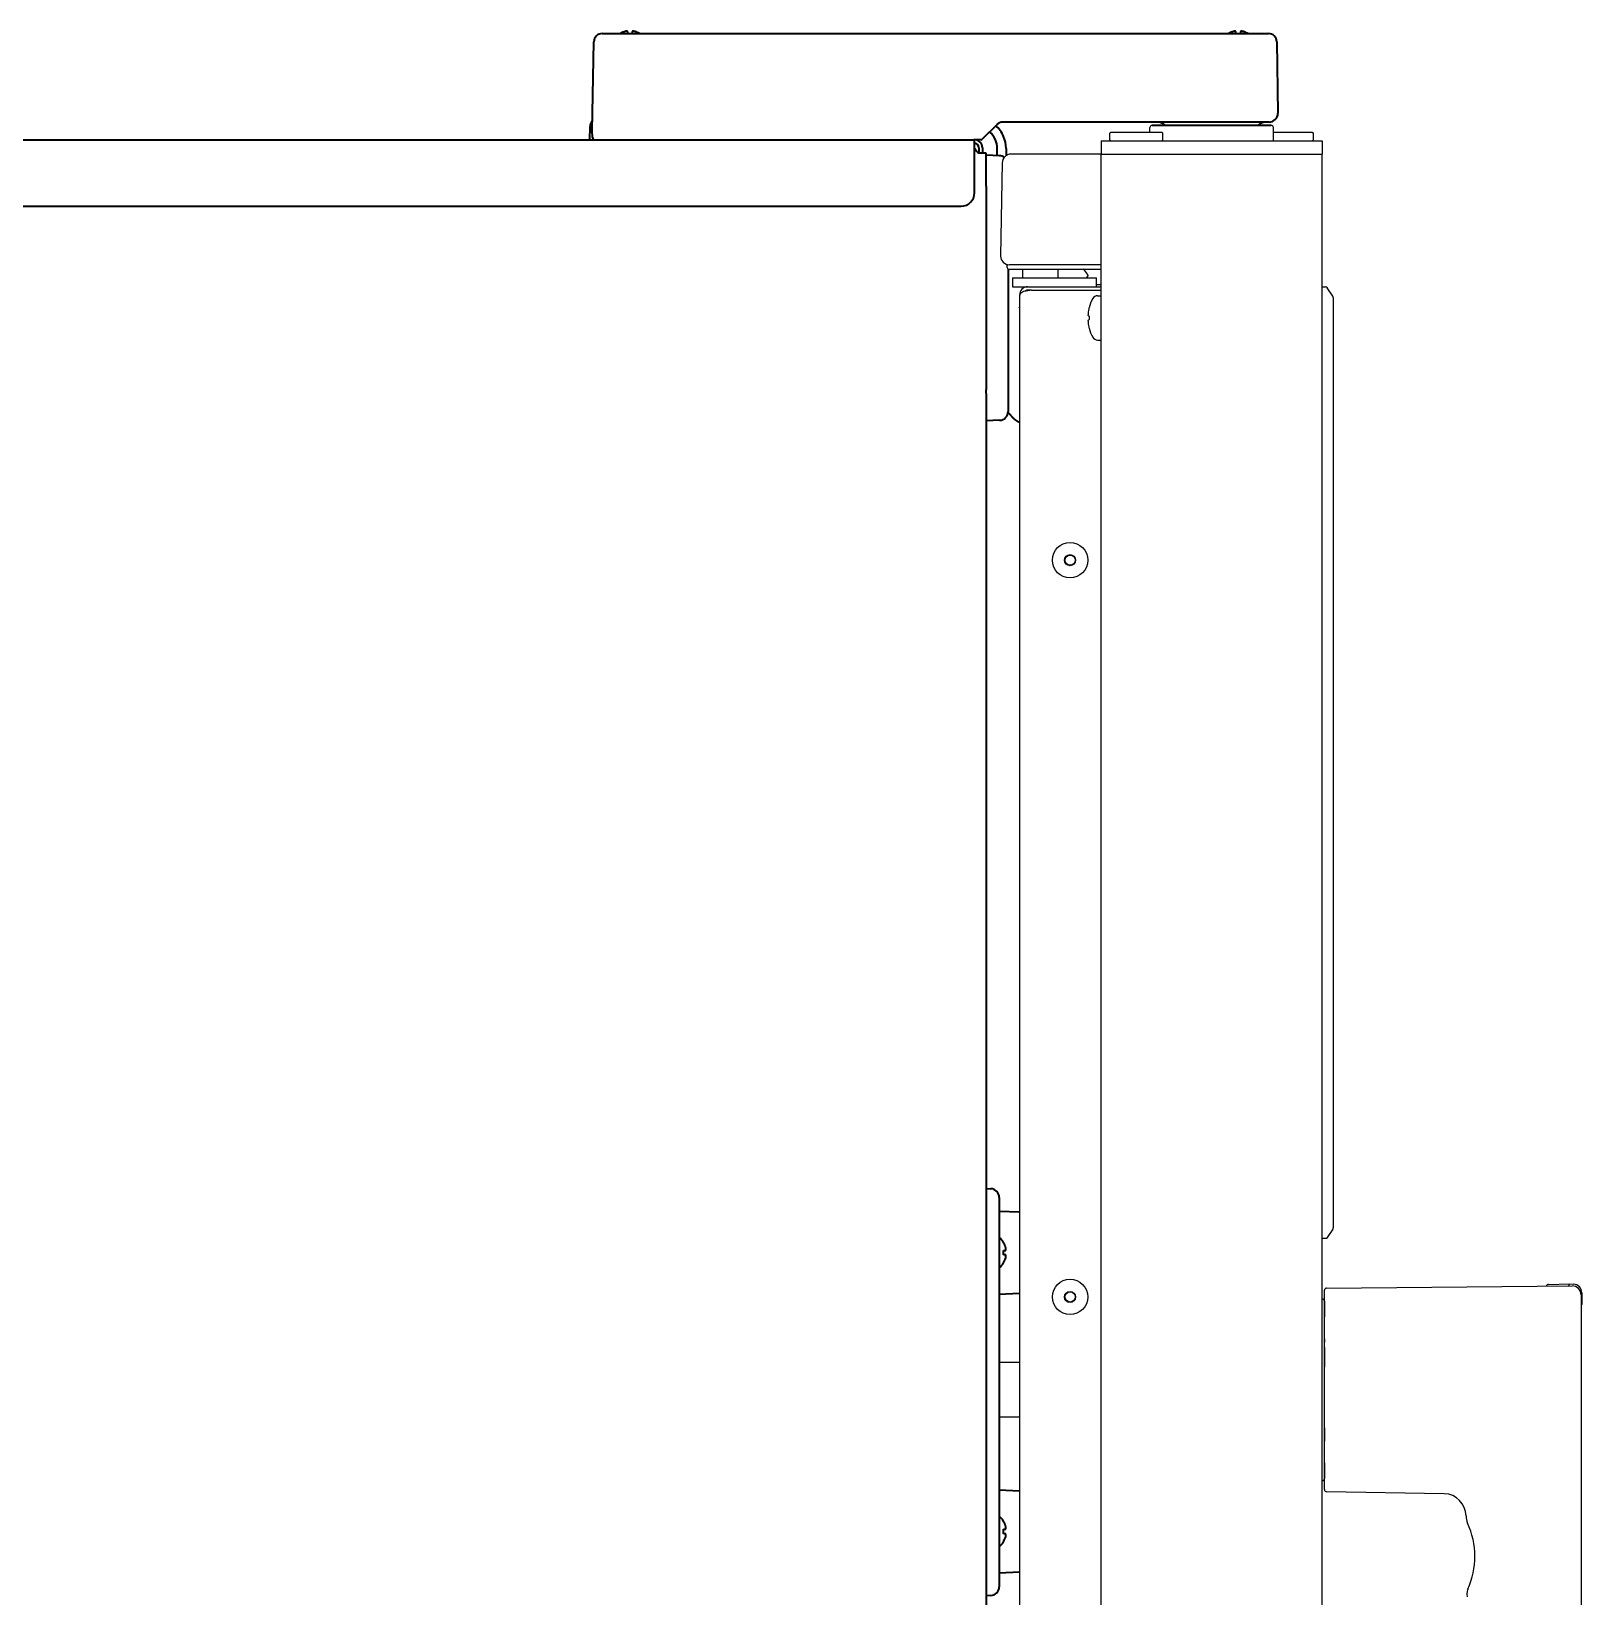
# Model space of a CAD drawing. Extents: x 5997 to 10491, y -672 to 3220.
# Drawn here: x 10140.5 to 10490.9, y 1591.1 to 1944.8 of the extents above; entities that cross this region are included whole.
import ezdxf

# ---------------------------------------------------------------- set-up
doc = ezdxf.new("R2010")
doc.units = 0
doc.header["$LTSCALE"] = 5
doc.layers.add('1', color=7, linetype='CONTINUOUS', true_color=0xffffff)
doc.layers.add('GEOM', color=7, linetype='CONTINUOUS')

msp = doc.modelspace()

# ---------------------------------------------------------------- linework, layer by layer
at = {"layer": '1', "color": 7, "linetype": 'Continuous', "lineweight": 35}
for p, q in [((10267.27, 1922.33), (10267.62, 1942.46)), ((10269.52, 1944.33), (10274.62, 1944.33)), ((10274.62, 1944.33), (10354.46, 1944.33)), ((10354.46, 1944.33), (10358.46, 1944.33)), ((10358.46, 1944.33), (10414.99, 1944.33)), ((10414.99, 1944.33), (10420.09, 1944.33)), ((10421.99, 1942.46), (10422.27, 1926.33)), ((10422.27, 1926.33), (10422.27, 1926.26)), ((10266.72, 1920.33), (10266.78, 1923.36)), ((10267.33, 1920.81), (10267.27, 1922.33)), ((10358.69, 1923.74), (10355.42, 1920.47)), ((10415.27, 1924.33), (10360.1, 1924.33)), ((10415.27, 1924.33), (10360.1, 1924.33)), ((10420.72, 1923.58), (10393.83, 1923.58)), ((10420.27, 1924.33), (10415.27, 1924.33)), ((10420.27, 1924.33), (10415.27, 1924.33)), ((9517.47, 1920.33), (10353.47, 1920.33)), ((10355.07, 1920.33), (10353.49, 1920.33)), ((10353.67, 1918.43), (10353.67, 1920.33)), ((10353.67, 1908.32), (10353.67, 1918.43)), ((10356.27, 1917.33), (10354.47, 1917.33)), ((10354.67, 1918.53), (10354.67, 1917.33)), ((10355.47, 1918.53), (10355.47, 1917.33)), ((10356.27, 1910.67), (10356.27, 1917.33)), ((10358.8, 1916.74), (10358.79, 1918.39)), ((10360.79, 1918.39), (10360.8, 1916.73)), ((10359.34, 1916.72), (10356.27, 1916.83)), ((10356.27, 1909.83), (10356.27, 1910.67)), ((10356.27, 1909.83), (10356.27, 1863.82)), ((9520.47, 1905.33), (10350.67, 1905.33)), ((10361.27, 1891.11), (10361.27, 1863.93)), ((10356.27, 1863.03), (10356.27, 1863.82)), ((10356.27, 1862.99), (10356.27, 1373.93)), ((10361.27, 1863.93), (10361.27, 1858.93)), ((10359.34, 1856.93), (10356.27, 1856.83)), ((10356.27, 1683.33), (10357.34, 1683.29)), ((10359.27, 1681.29), (10359.27, 1676.29)), ((10363.87, 1677.96), (10359.27, 1678.16)), ((10359.27, 1676.29), (10359.27, 1598.36)), ((10360.22, 1671.13), (10360.25, 1671.13)), ((10360.25, 1666.53), (10360.22, 1666.53)), ((10359.27, 1659.49), (10363.87, 1659.69)), ((10363.87, 1614.96), (10359.27, 1615.16)), ((10360.22, 1608.13), (10360.25, 1608.13)), ((10360.25, 1603.53), (10360.22, 1603.53)), ((10359.27, 1598.36), (10359.27, 1593.36)), ((10359.27, 1596.49), (10363.87, 1596.69)), ((10357.34, 1591.36), (10356.27, 1591.33))]:
    msp.add_line(p, q, dxfattribs=at)
for centre, radius, start, end in [((10269.52, 1942.43), 1.9, 90, 179), ((10420.09, 1942.43), 1.9, 1, 90), ((10268.78, 1923.33), 2, 136.9432, 179), ((10420.27, 1926.33), 2, 270, 358), ((10267.83, 1920.83), 0.5, 182, 270), ((10353.79, 1918.36), 5, 23.1679, 48.9128), ((10353.79, 1918.33), 7, 23.2513, 47.9962), ((10360.1, 1922.33), 2, 90, 135), ((10353.79, 1918.33), 7, 0.5, 23.2513), ((10394.82, 1921.33), 3, 48.59, 90), ((10419.72, 1921.33), 3, 90, 131.41), ((10353.67, 1918.53), 1.8, 0, 90), ((10353.67, 1918.53), 1, 0, 90), ((10355.07, 1920.83), 0.5, 270, 315), ((10353.79, 1918.34), 5, 0.5, 23.3516), ((10359.27, 1914.72), 2, 55.6644, 88), ((10359.27, 1858.93), 2, 272, 0), ((10357.27, 1681.29), 2, 0, 88), ((10356.15, 1668.63), 4.8, 31.3459, 49.4581), ((10356.15, 1669.03), 4.8, 310.5418, 328.6074), ((10356.47, 1668.83), 3.78, 0.0035, 7.6041), ((10356.47, 1668.83), 3.78, 352.3959, 359.9965), ((10356.15, 1605.63), 4.8, 31.3459, 49.4581), ((10356.47, 1605.83), 3.78, 0.0035, 7.6041), ((10356.15, 1606.03), 4.8, 310.5418, 328.6074), ((10356.47, 1605.83), 3.78, 352.3959, 359.9965), ((10357.27, 1593.36), 2, 272, 0)]:
    msp.add_arc(centre, radius, start, end, dxfattribs=at)
msp.add_ellipse((10350.67, 1908.32), major_axis=(3, 0), ratio=0.99863, start_param=4.712389, end_param=6.283185, dxfattribs=at)
for points in [[(10274.77, 1944.82), (10274.72, 1944.81), (10274.61, 1944.78), (10274.45, 1944.73), (10274.29, 1944.67), (10274.13, 1944.61), (10273.98, 1944.54), (10273.83, 1944.47), (10273.66, 1944.38), (10273.54, 1944.31), (10273.47, 1944.27)], [(10275.27, 1944.82), (10275.25, 1944.82), (10275.2, 1944.83), (10275.13, 1944.84), (10275.06, 1944.84), (10274.99, 1944.84), (10274.92, 1944.84), (10274.84, 1944.83), (10274.8, 1944.82), (10274.77, 1944.82)], [(10276.77, 1944.82), (10276.75, 1944.83), (10276.7, 1944.83), (10276.62, 1944.84), (10276.55, 1944.84), (10276.48, 1944.84), (10276.41, 1944.84), (10276.34, 1944.83), (10276.3, 1944.82), (10276.27, 1944.82)], [(10276.27, 1944.82), (10276.27, 1944.81), (10276.27, 1944.78), (10276.27, 1944.73), (10276.27, 1944.67), (10276.27, 1944.61), (10276.27, 1944.54), (10276.27, 1944.47), (10276.27, 1944.38), (10276.27, 1944.31), (10276.27, 1944.27)], [(10412.77, 1944.82), (10412.75, 1944.82), (10412.7, 1944.83), (10412.63, 1944.84), (10412.56, 1944.84), (10412.49, 1944.84), (10412.42, 1944.84), (10412.34, 1944.83), (10412.3, 1944.82), (10412.27, 1944.82)], [(10414.27, 1944.82), (10414.25, 1944.83), (10414.2, 1944.83), (10414.12, 1944.84), (10414.05, 1944.84), (10413.98, 1944.84), (10413.91, 1944.84), (10413.84, 1944.83), (10413.8, 1944.82), (10413.77, 1944.82)], [(10413.77, 1944.82), (10413.77, 1944.81), (10413.77, 1944.78), (10413.77, 1944.73), (10413.77, 1944.67), (10413.77, 1944.61), (10413.77, 1944.54), (10413.77, 1944.47), (10413.77, 1944.38), (10413.77, 1944.31), (10413.77, 1944.27)], [(10360.77, 1669.83), (10360.75, 1669.88), (10360.73, 1669.99), (10360.67, 1670.15), (10360.62, 1670.31), (10360.56, 1670.46), (10360.49, 1670.62), (10360.42, 1670.77), (10360.33, 1670.94), (10360.26, 1671.06), (10360.22, 1671.13)], [(10360.77, 1669.33), (10360.77, 1669.35), (10360.78, 1669.4), (10360.78, 1669.47), (10360.78, 1669.54), (10360.78, 1669.61), (10360.78, 1669.68), (10360.78, 1669.75), (10360.77, 1669.8), (10360.77, 1669.83)], [(10360.77, 1668.33), (10360.75, 1668.33), (10360.73, 1668.33), (10360.67, 1668.33), (10360.62, 1668.33), (10360.56, 1668.33), (10360.49, 1668.33), (10360.42, 1668.33), (10360.33, 1668.33), (10360.26, 1668.33), (10360.22, 1668.33)], [(10360.77, 1667.83), (10360.77, 1667.85), (10360.78, 1667.9), (10360.78, 1667.98), (10360.78, 1668.05), (10360.78, 1668.12), (10360.78, 1668.19), (10360.78, 1668.26), (10360.77, 1668.3), (10360.77, 1668.33)], [(10360.77, 1606.83), (10360.75, 1606.88), (10360.73, 1606.99), (10360.67, 1607.15), (10360.62, 1607.31), (10360.56, 1607.46), (10360.49, 1607.62), (10360.42, 1607.77), (10360.33, 1607.94), (10360.26, 1608.06), (10360.22, 1608.13)], [(10360.77, 1606.33), (10360.77, 1606.35), (10360.78, 1606.4), (10360.78, 1606.47), (10360.78, 1606.54), (10360.78, 1606.61), (10360.78, 1606.68), (10360.78, 1606.75), (10360.77, 1606.8), (10360.77, 1606.83)], [(10360.77, 1605.33), (10360.75, 1605.33), (10360.73, 1605.33), (10360.67, 1605.33), (10360.62, 1605.33), (10360.56, 1605.33), (10360.49, 1605.33), (10360.42, 1605.33), (10360.33, 1605.33), (10360.26, 1605.33), (10360.22, 1605.33)], [(10360.77, 1604.83), (10360.77, 1604.85), (10360.78, 1604.9), (10360.78, 1604.98), (10360.78, 1605.05), (10360.78, 1605.12), (10360.78, 1605.19), (10360.78, 1605.26), (10360.77, 1605.3), (10360.77, 1605.33)]]:
    msp.add_open_spline(points, degree=3, dxfattribs=at)
for points, knots in [([(10275.27, 1944.27), (10275.27, 1944.4), (10275.27, 1944.5), (10275.27, 1944.64), (10275.27, 1944.68), (10275.27, 1944.76), (10275.27, 1944.79), (10275.27, 1944.82)], [0, 0, 0, 0, 0.5, 0.5, 0.75, 0.75, 1, 1, 1, 1]), ([(10278.07, 1944.27), (10277.87, 1944.4), (10277.66, 1944.5), (10277.34, 1944.64), (10277.23, 1944.68), (10277, 1944.76), (10276.89, 1944.79), (10276.77, 1944.82)], [0, 0, 0, 0, 0.5, 0.5, 0.75, 0.75, 1, 1, 1, 1]), ([(10412.27, 1944.82), (10412.22, 1944.81), (10412.11, 1944.78), (10411.95, 1944.73), (10411.79, 1944.67), (10411.63, 1944.61), (10411.48, 1944.54), (10411.33, 1944.47), (10411.19, 1944.4), (10411.1, 1944.35), (10411.08, 1944.33)], [0, 0, 0, 0, 0.134115, 0.26823, 0.402345, 0.53646, 0.670575, 0.80469, 0.938805, 1, 1, 1, 1]), ([(10412.77, 1944.27), (10412.77, 1944.4), (10412.77, 1944.5), (10412.77, 1944.64), (10412.77, 1944.68), (10412.77, 1944.76), (10412.77, 1944.79), (10412.77, 1944.82)], [0, 0, 0, 0, 0.5, 0.5, 0.75, 0.75, 1, 1, 1, 1]), ([(10415.57, 1944.27), (10415.37, 1944.4), (10415.16, 1944.5), (10414.84, 1944.64), (10414.73, 1944.68), (10414.5, 1944.76), (10414.39, 1944.79), (10414.27, 1944.82)], [0, 0, 0, 0, 0.5, 0.5, 0.75, 0.75, 1, 1, 1, 1]), ([(10354.47, 1917.33), (10354.39, 1917.44), (10354.31, 1917.56), (10354.14, 1917.79), (10354.06, 1917.91), (10353.89, 1918.12), (10353.81, 1918.23), (10353.7, 1918.36), (10353.67, 1918.39), (10353.64, 1918.42)], [0, 0, 0, 0, 0.300967, 0.300967, 0.601933, 0.601933, 0.9029, 0.9029, 1, 1, 1, 1]), ([(10360.22, 1669.33), (10360.34, 1669.33), (10360.45, 1669.33), (10360.59, 1669.33), (10360.63, 1669.33), (10360.71, 1669.33), (10360.74, 1669.33), (10360.77, 1669.33)], [0, 0, 0, 0, 0.5, 0.5, 0.75, 0.75, 1, 1, 1, 1]), ([(10360.22, 1666.53), (10360.34, 1666.73), (10360.45, 1666.94), (10360.59, 1667.26), (10360.63, 1667.37), (10360.71, 1667.6), (10360.74, 1667.71), (10360.77, 1667.83)], [0, 0, 0, 0, 0.5, 0.5, 0.75, 0.75, 1, 1, 1, 1]), ([(10360.22, 1606.33), (10360.34, 1606.33), (10360.45, 1606.33), (10360.59, 1606.33), (10360.63, 1606.33), (10360.71, 1606.33), (10360.74, 1606.33), (10360.77, 1606.33)], [0, 0, 0, 0, 0.5, 0.5, 0.75, 0.75, 1, 1, 1, 1]), ([(10360.22, 1603.53), (10360.34, 1603.73), (10360.45, 1603.94), (10360.59, 1604.26), (10360.63, 1604.37), (10360.71, 1604.6), (10360.74, 1604.71), (10360.77, 1604.83)], [0, 0, 0, 0, 0.5, 0.5, 0.75, 0.75, 1, 1, 1, 1])]:
    msp.add_open_spline(points, degree=3, knots=knots, dxfattribs=at)
for points, weights in [([(10361.28, 1858.69), (10361.48, 1858.48), (10361.67, 1858.27), (10361.85, 1858.05), (10362.04, 1857.83)], [0.537642493061, 0.538268524972, 0.538987019096, 0.539797975432, 0.54070139398]), ([(10362.04, 1857.83), (10362.42, 1857.41), (10362.85, 1857.04), (10363.34, 1856.73), (10363.87, 1856.48)], [0.54070139398, 0.52575195605, 0.514238139797, 0.506159945223, 0.501517372327])]:
    msp.add_rational_spline(points, weights, degree=4, dxfattribs=at)
at = {"layer": 'GEOM', "color": 7, "linetype": 'Continuous'}
for p, q in [((10384.52, 1922.08), (10384.27, 1921.83)), ((10384.27, 1920.33), (10384.27, 1921.83)), ((10384.52, 1922.08), (10396.02, 1922.08)), ((10393.31, 1922.08), (10393.33, 1923.08)), ((10393.83, 1923.58), (10420.72, 1923.58)), ((10396.02, 1922.08), (10396.27, 1921.83)), ((10396.27, 1920.33), (10396.27, 1921.83)), ((10421.27, 1920.08), (10421.22, 1923.08)), ((10421.24, 1922.08), (10430.02, 1922.08)), ((10430.02, 1922.08), (10430.27, 1921.83)), ((10430.27, 1920.33), (10430.27, 1921.83)), ((10382.27, 1920.08), (10382.27, 1917.08)), ((10382.27, 1920.08), (10432.27, 1920.08)), ((10384.4, 1920.2), (10384.27, 1920.33)), ((10396.02, 1920.08), (10396.27, 1920.33)), ((10430.02, 1920.08), (10430.27, 1920.33)), ((10432.27, 1920.08), (10432.27, 1917.08)), ((10359.92, 1915.11), (10359.56, 1894.11)), ((10361.91, 1917.08), (10361.87, 1917.08)), ((10361.94, 1917.08), (10361.9, 1917.08)), ((10361.93, 1917.08), (10361.91, 1917.08)), ((10361.93, 1917.08), (10361.93, 1917.08)), ((10361.93, 1917.08), (10361.93, 1917.08)), ((10361.94, 1917.08), (10361.93, 1917.08)), ((10361.95, 1917.08), (10361.94, 1917.08)), ((10382.27, 1917.08), (10361.95, 1917.08)), ((10361.95, 1917.08), (10361.95, 1917.08)), ((10382.27, 1400.58), (10382.27, 1917.08)), ((10382.27, 1917.08), (10432.27, 1917.08)), ((10432.27, 1400.58), (10432.27, 1917.08)), ((10359.56, 1894.11), (10359.56, 1894.04)), ((10361.02, 1891.48), (10361.02, 1891.87)), ((10361.42, 1891.08), (10382.27, 1891.08)), ((10382.27, 1892.08), (10361.56, 1892.08)), ((10362.27, 1889.13), (10362.27, 1887.13)), ((10362.27, 1889.13), (10381.27, 1889.13)), ((10364.52, 1891.08), (10364.52, 1889.13)), ((10372.52, 1891.08), (10372.52, 1889.13)), ((10379.27, 1889.73), (10379.27, 1889.53)), ((10381.27, 1887.13), (10381.27, 1889.13)), ((10362.27, 1887.13), (10365.67, 1887.13)), ((10365.12, 1887.04), (10365.12, 1887.13)), ((10365.12, 1886.11), (10365.12, 1886.17)), ((10365.67, 1887.13), (10382.27, 1887.13)), ((10366.57, 1886.33), (10365.67, 1886.33)), ((10366.57, 1886.33), (10382.27, 1886.33)), ((10382.27, 1887.58), (10381.27, 1887.58)), ((10432.27, 1672.08), (10432.27, 1887.08)), ((10432.27, 1887.08), (10433.01, 1887.08)), ((10434.69, 1885), (10433.42, 1886.86)), ((10363.87, 1885.24), (10363.87, 1885.17)), ((10363.87, 1885.24), (10363.88, 1885.24)), ((10363.87, 1885.08), (10363.87, 1447.06)), ((10379.57, 1882.38), (10379.58, 1882.38)), ((10381.48, 1885.08), (10382.27, 1885.08)), ((10434.77, 1884.72), (10434.77, 1674.43)), ((10379.33, 1879.5), (10379.31, 1879.48)), ((10379.58, 1877.78), (10379.57, 1877.78)), ((10381.48, 1875.08), (10382.27, 1875.08)), ((10434.69, 1674.15), (10433.42, 1672.29)), ((10432.27, 1672.08), (10433.01, 1672.08)), ((10432.77, 1615.32), (10432.77, 1660.33)), ((10433.27, 1660.83), (10488.76, 1661.31)), ((10483.41, 1661.66), (10488.17, 1661.83)), ((10488.17, 1661.83), (10489.1, 1661.75)), ((10490.77, 1659.31), (10490.77, 1485.83)), ((10490.92, 1659.75), (10490.92, 1657.12)), ((10432.77, 1657.85), (10432.77, 1654.36)), ((10432.77, 1649.39), (10432.77, 1648.61)), ((10432.77, 1647.44), (10432.77, 1642.94)), ((10363.87, 1644.03), (10359.27, 1644.03)), ((10363.87, 1631.63), (10359.27, 1631.63)), ((10432.77, 1629.28), (10432.77, 1626.26)), ((10432.77, 1621.32), (10432.77, 1617.8)), ((10459.86, 1614.35), (10433.26, 1614.82)), ((10465.15, 1592.68), (10465.14, 1592.64)), ((10465.14, 1592.64), (10465.14, 1592.63)), ((10465.18, 1592.74), (10465.15, 1592.68)), ((10465.18, 1592.75), (10465.17, 1592.74)), ((10465.21, 1592.83), (10465.18, 1592.77)), ((10465.18, 1592.77), (10465.18, 1592.74))]:
    msp.add_line(p, q, dxfattribs=at)
for points in [[(10360.78, 1892.23), (10360.92, 1892.13), (10361.01, 1891.97), (10361.02, 1891.87)], [(10464.77, 1609.34), (10464.8, 1608.89), (10464.96, 1608.13), (10465.14, 1607.67)], [(10465.14, 1592.63), (10465.06, 1592.34), (10464.99, 1591.7), (10465.03, 1591.1)]]:
    msp.add_lwpolyline(points, dxfattribs=at)
for centre, radius in [((10375.27, 1825.33), 4), ((10375.27, 1825.33), 1.25), ((10375.27, 1825.33), 1.15), ((10375.27, 1658.83), 4), ((10375.27, 1658.83), 1.25), ((10375.27, 1658.83), 1.15)]:
    msp.add_circle(centre, radius, dxfattribs=at)
for centre, radius, start, end in [((10393.83, 1923.08), 0.5, 90, 179), ((10420.72, 1923.08), 0.5, 1, 90), ((10361.92, 1915.08), 2, 90, 179), ((10361.56, 1894.08), 2, 181, 270), ((10361.42, 1891.48), 0.4, 180, 270), ((10375.07, 1887.51), 4.8, 30.3012, 48.3323), ((10378.87, 1889.53), 0.4, 270, 0), ((10378.87, 1889.73), 0.4, 0, 30.3012), ((10365.67, 1885.33), 1.8, 90, 182.8624), ((10365.67, 1885.33), 1, 90, 131.0998), ((10366.57, 1882.33), 4, 90, 103.1037), ((10433.01, 1886.58), 0.5, 34.2869, 90), ((10364.74, 1883.58), 1.5, 225, 233.9856), ((10364.77, 1885.08), 0.905, 175.0227, 179.9937), ((10388.25, 1880.15), 8.95, 167.3743, 175.8008), ((10388.24, 1880.15), 8.95, 165.6057, 167.3692), ((10388.36, 1880.08), 9.08, 151.3979, 165.3324), ((10381.48, 1883.83), 1.25, 90, 151.3979), ((10434.27, 1884.72), 0.5, 0, 34.2869), ((10388.23, 1880.15), 8.94, 175.8071, 176.6497), ((10388.23, 1880), 8.94, 183.3503, 184.1929), ((10388.25, 1880), 8.95, 184.1992, 192.6256), ((10388.36, 1880.08), 8.79, 177.391, 182.609), ((10388.24, 1880), 8.95, 192.6308, 194.3943), ((10388.36, 1880.08), 9.08, 194.6676, 208.6021), ((10381.48, 1876.33), 1.25, 208.6021, 270), ((10434.27, 1674.43), 0.5, 325.7131, 0), ((10433.01, 1672.58), 0.5, 270, 325.7131), ((10433.27, 1660.33), 0.5, 90.5, 180), ((10483.42, 1661.16), 0.5, 92, 167.7836), ((10488.77, 1659.31), 2, 0, 90.5), ((10488.92, 1659.75), 2, 0, 85), ((10432.27, 1657.85), 0.5, 0, 90.5), ((10490.67, 1657.12), 0.25, 294.0393, 0), ((10432.27, 1617.8), 0.5, 269.5, 0), ((10433.27, 1615.32), 0.5, 180, 269), ((10459.77, 1609.35), 5, 0, 89), ((10448.77, 1600.18), 18, 335.914, 24.6201), ((10454.76, 1595.95), 10.9, 342.3009, 342.491)]:
    msp.add_arc(centre, radius, start, end, dxfattribs=at)
msp.add_ellipse((10502.25, 1661.82), major_axis=(14.32, 0.5), ratio=0.034884, start_param=3.086547, end_param=3.140374, dxfattribs=at)
for points, knots in [([(10365.01, 1886.08), (10364.85, 1886.04), (10364.62, 1885.96), (10364.35, 1885.82), (10364.14, 1885.69), (10363.98, 1885.51), (10363.89, 1885.31), (10363.87, 1885.21), (10363.87, 1885.15)], [0, 0, 0, 0, 0.315781, 0.454795, 0.580363, 0.797415, 0.897982, 1, 1, 1, 1]), ([(10365.67, 1886.22), (10365.61, 1886.21), (10365.39, 1886.17), (10365.17, 1886.12), (10365.01, 1886.08)], [0, 0, 0, 0, 0.255311, 1, 1, 1, 1]), ([(10379.58, 1879.68), (10379.55, 1879.66), (10379.46, 1879.62), (10379.37, 1879.56), (10379.33, 1879.5)], [0, 0, 0, 0, 0.314454, 1, 1, 1, 1]), ([(10487.94, 1661.35), (10488, 1661.38), (10488.07, 1661.49), (10488.11, 1661.66), (10488.14, 1661.75), (10488.16, 1661.83), (10488.17, 1661.83)], [0, 0, 0, 0, 0.369599, 0.693162, 0.912705, 1, 1, 1, 1])]:
    msp.add_open_spline(points, degree=3, knots=knots, dxfattribs=at)
for points in [[(10379.31, 1880.68), (10379.32, 1880.67), (10379.32, 1880.66), (10379.33, 1880.65)], [(10379.33, 1880.65), (10379.39, 1880.57), (10379.49, 1880.52), (10379.58, 1880.48)]]:
    msp.add_open_spline(points, degree=3, dxfattribs=at)

doc.saveas('drawing.dxf')
